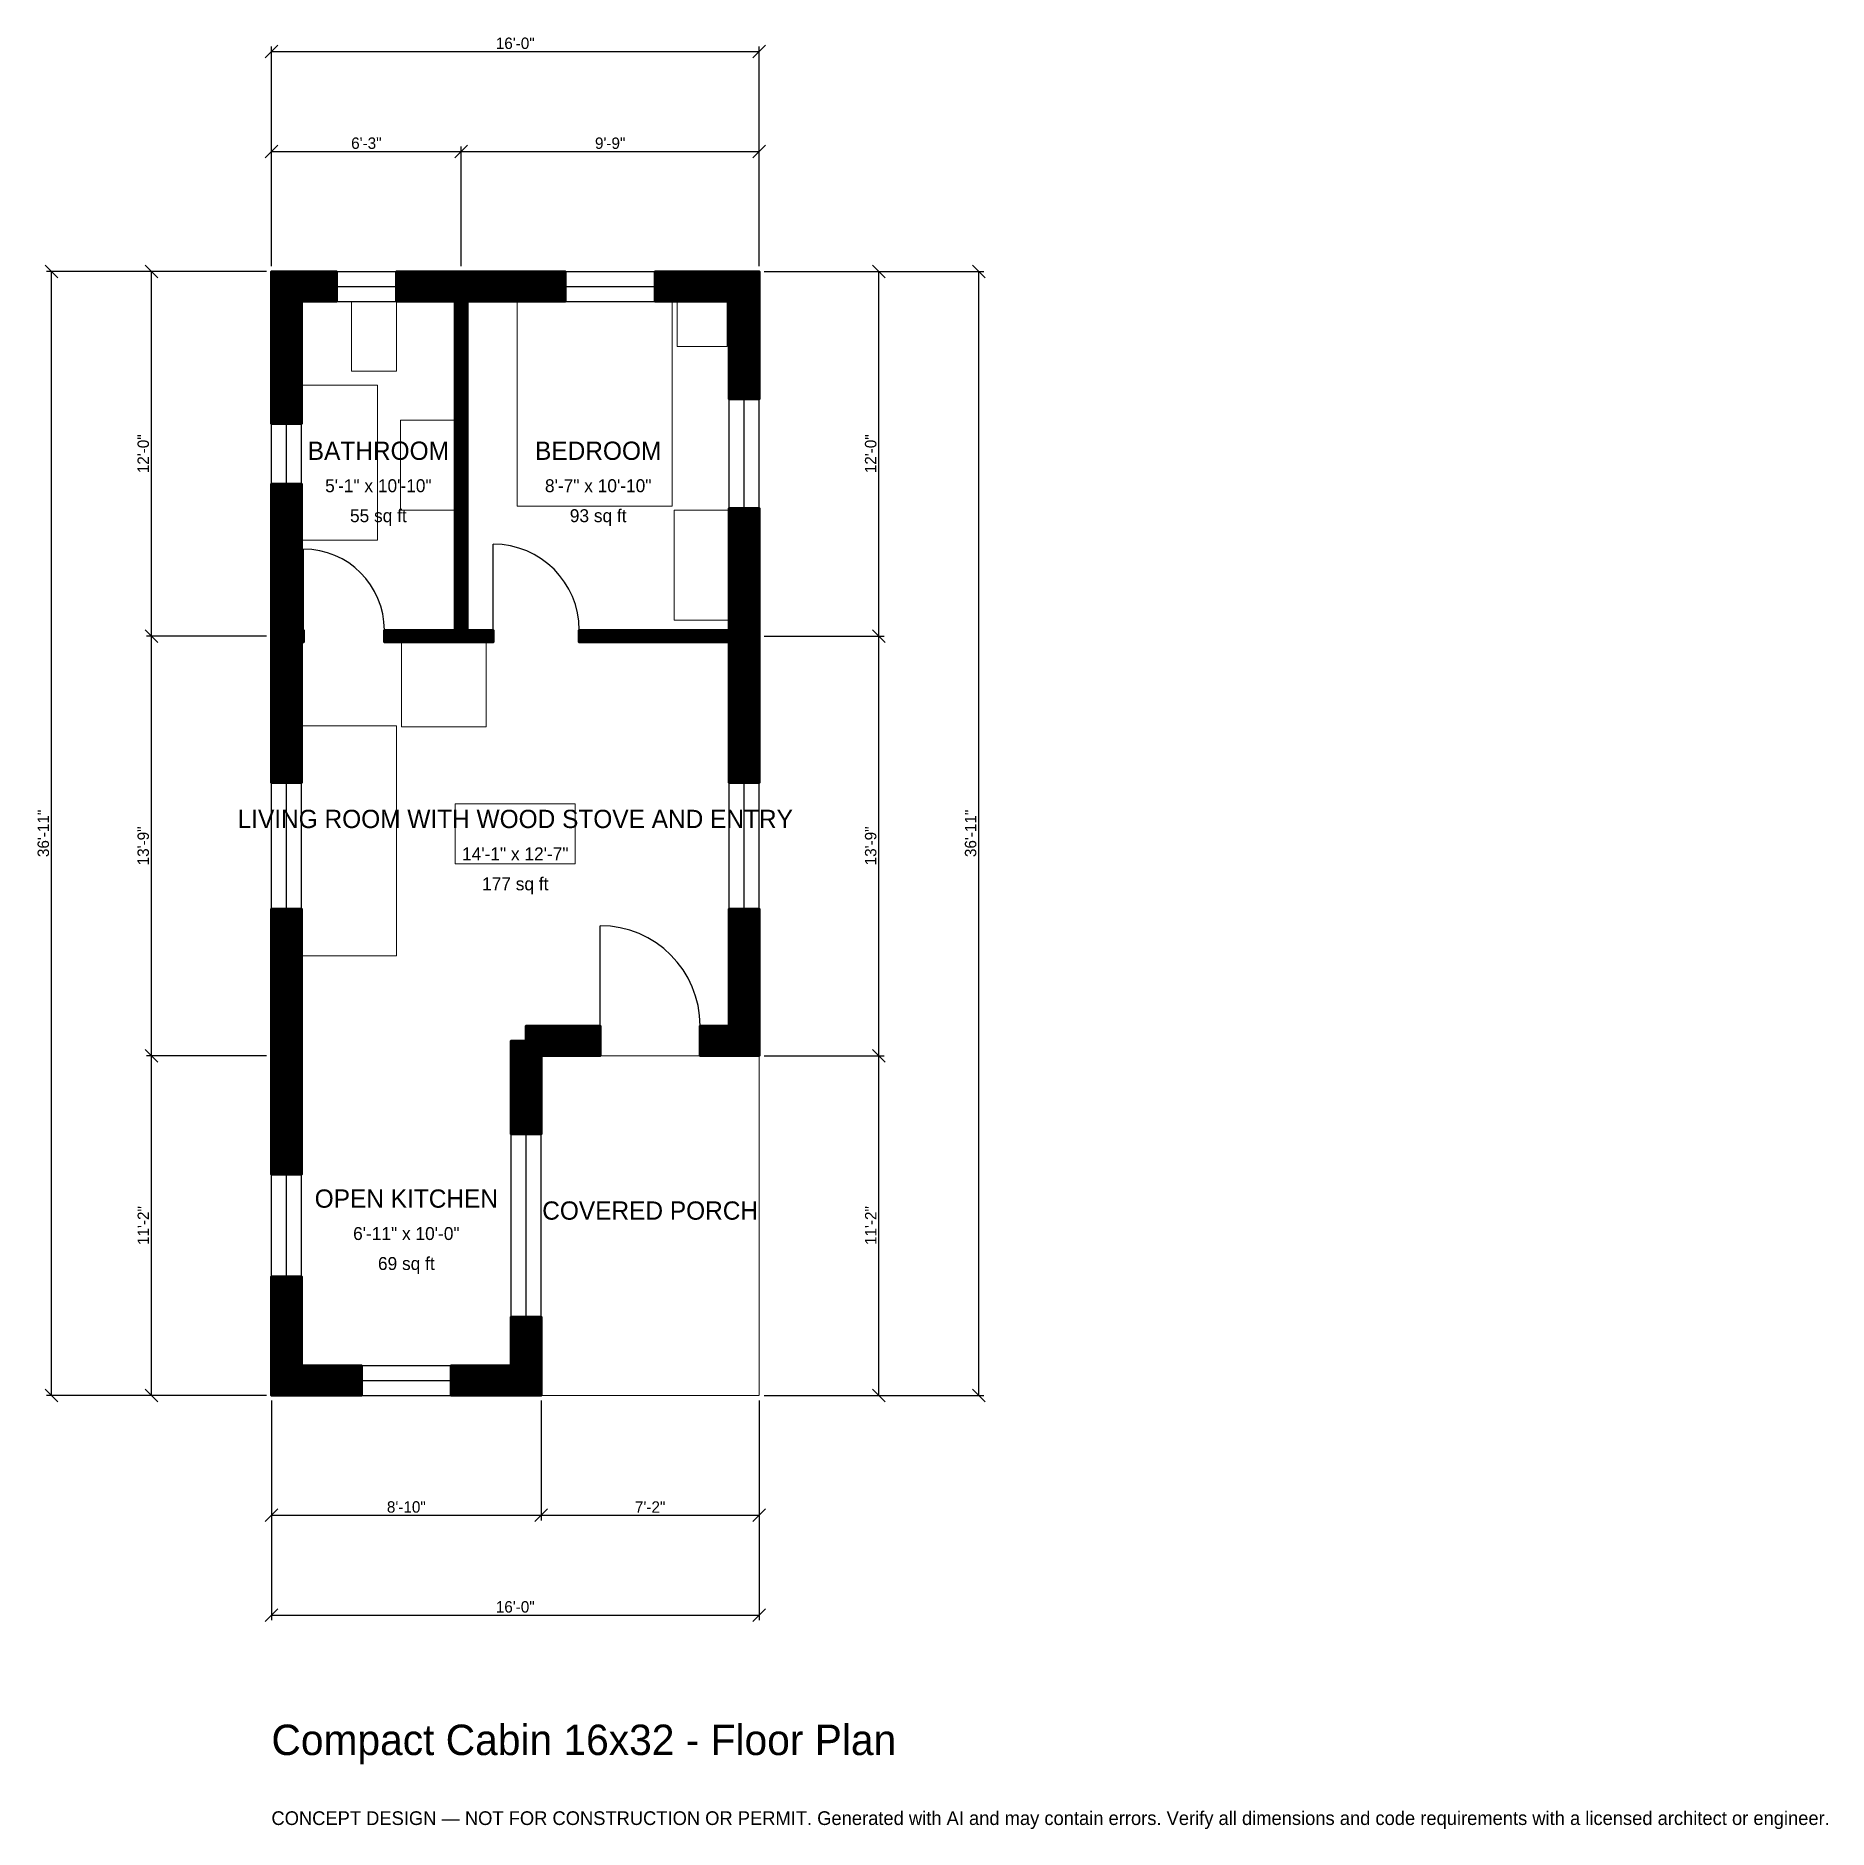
# Model space of a CAD drawing. Header units: inches. Extents: x -93 to 613, y -171 to 536.
import ezdxf
from ezdxf.enums import TextEntityAlignment as Align

# ---------------------------------------------------------------- set-up
doc = ezdxf.new("R2010")
doc.units = ezdxf.units.IN
doc.header["$MEASUREMENT"] = 0
doc.linetypes.add('DASHED', pattern=[0.6, 0.5, -0.1])
for name, color, linetype, lineweight in [('A-ANNO-DIMS', 1, 'Continuous', 13), ('A-ANNO-TEXT', 7, 'Continuous', 18), ('A-AREA-IDEN', 7, 'Continuous', 18), ('A-DOOR', 2, 'Continuous', 25), ('A-FLOR-FIXT', 9, 'Continuous', 13), ('A-FURN', 9, 'Continuous', 13), ('A-GLAZ', 4, 'Continuous', 25), ('A-SITE-PAVE', 8, 'Continuous', 13), ('A-WALL', 7, 'Continuous', 50), ('A-WALL-PATT', 8, 'Continuous', 13)]:
    doc.layers.add(name, color=color, linetype=linetype, lineweight=lineweight)
doc.dimstyles.new('PLAN', dxfattribs={"dimtxt": 4.5, "dimasz": 3, "dimexe": 2, "dimexo": 2, "dimgap": 1, "dimtad": 1, "dimdec": 0, "dimlunit": 4, "dimtsz": 2.5, "dimcen": 2.5, "dimclrd": 1, "dimclre": 1, "dimazin": 3, "dimtfac": 1, "dimtmove": 0, "dimatfit": 3})

msp = doc.modelspace()

# ---------------------------------------------------------------- hatches: boundary and pattern name
at = {"layer": 'A-WALL-PATT'}
h = msp.add_hatch(dxfattribs=at)
h.set_pattern_fill('ANSI31', color=8, scale=0.8)
h.paths.add_polyline_path([(94.4882, 0), (94.4882, 0), (70.8661, 0), (70.8661, 11.811), (94.4882, 11.811), (94.4882, 30.9055), (106.2992, 30.9055), (106.2992, 11.811), (106.2993, 11.811), (106.2993, 0), (106.2992, 0), (106.2992, 0), (94.4882, 0)])
h.paths.add_polyline_path([(11.811, 0), (11.811, 0), (0, 0), (0, 0), (0, 0), (0, 11.811), (0, 11.811), (0, 46.8504), (11.811, 46.8504), (11.811, 11.811), (35.4331, 11.811), (35.4331, 0), (11.811, 0)])
h.paths.add_polyline_path([(0, 127.9528), (0, 139.7638), (0, 191.7323), (11.811, 191.7323), (11.811, 139.7638), (11.811, 127.9528), (11.811, 87.0079), (0, 87.0079), (0, 127.9528)])
h.paths.add_polyline_path([(0, 293.3071), (0, 296.8504), (0, 296.8504), (0, 301.5748), (0, 301.5748), (0, 305.1181), (0, 359.252), (11.811, 359.252), (11.811, 305.1181), (11.811, 301.5748), (12.5984, 301.5748), (12.5984, 296.8504), (11.811, 296.8504), (11.811, 293.3071), (11.811, 241.3386), (0, 241.3386), (0, 293.3071)])
h.paths.add_polyline_path([(0, 431.1024), (0, 431.1024), (0, 442.9134), (0, 442.9134), (0, 442.9134), (11.811, 442.9134), (11.811, 442.9134), (25.5906, 442.9134), (25.5906, 431.1024), (11.811, 431.1024), (11.811, 382.874), (0, 382.874), (0, 431.1024)])
h.paths.add_polyline_path([(68.8976, 442.9134), (72.4409, 442.9134), (72.4409, 442.9134), (77.1654, 442.9134), (77.1654, 442.9134), (80.7087, 442.9134), (115.748, 442.9134), (115.748, 431.1024), (80.7087, 431.1024), (77.1654, 431.1024), (77.1654, 301.5748), (87.4016, 301.5748), (87.4016, 296.8504), (77.1654, 296.8504), (72.4409, 296.8504), (44.4882, 296.8504), (44.4882, 301.5748), (72.4409, 301.5748), (72.4409, 431.1024), (68.8976, 431.1024), (49.2126, 431.1024), (49.2126, 442.9134), (68.8976, 442.9134)])
h.paths.add_polyline_path([(180.315, 442.9134), (180.315, 442.9134), (192.126, 442.9134), (192.126, 442.9134), (192.126, 442.9134), (192.126, 431.1024), (192.126, 431.1024), (192.126, 392.5197), (180.315, 392.5197), (180.315, 431.1024), (151.1811, 431.1024), (151.1811, 442.9134), (180.315, 442.9134)])
h.paths.add_polyline_path([(192.126, 305.1181), (192.126, 301.5748), (192.126, 301.5748), (192.126, 296.8504), (192.126, 296.8504), (192.126, 293.3071), (192.126, 241.3386), (180.315, 241.3386), (180.315, 293.3071), (180.315, 296.8504), (121.2598, 296.8504), (121.2598, 301.5748), (180.315, 301.5748), (180.315, 305.1181), (180.315, 349.6063), (192.126, 349.6063), (192.126, 305.1181)])
h.paths.add_polyline_path([(192.126, 145.6693), (192.126, 145.6693), (192.126, 133.8583), (192.126, 133.8583), (192.126, 133.8582), (180.315, 133.8582), (180.315, 133.8583), (168.8976, 133.8583), (168.8976, 145.6693), (180.315, 145.6693), (180.315, 191.7323), (192.126, 191.7323), (192.126, 145.6693)])
h.paths.add_polyline_path([(106.2992, 133.8583), (106.2992, 102.9528), (94.4882, 102.9528), (94.4882, 139.7638), (100.3937, 139.7638), (100.3937, 145.6693), (129.5276, 145.6693), (129.5276, 133.8583), (106.2992, 133.8583)])

# ---------------------------------------------------------------- linework, layer by layer
at = {"layer": 'A-DOOR'}
for p, q in [((12.5984, 301.5748), (12.5984, 333.4646)), ((87.4016, 301.5748), (87.4016, 335.4331)), ((129.5276, 145.6693), (129.5276, 185.0394))]:
    msp.add_line(p, q, dxfattribs=at)
for centre, radius in [((12.5984, 301.5748), 31.8898), ((87.4016, 301.5748), 33.8583), ((129.5276, 145.6693), 39.3701)]:
    msp.add_arc(centre, radius, 0, 90, dxfattribs=at)
at = {"layer": 'A-FLOR-FIXT'}
for points in [[(31.4961, 403.5433), (49.2126, 403.5433), (49.2126, 431.1024), (31.4961, 431.1024)], [(11.811, 337.0079), (41.7323, 337.0079), (41.7323, 398.0315), (11.811, 398.0315)], [(50.7874, 348.8189), (72.4409, 348.8189), (72.4409, 384.252), (50.7874, 384.252)]]:
    msp.add_lwpolyline(points, close=True, dxfattribs=at)
at = {"layer": 'A-FURN'}
for points in [[(96.8504, 350.3937), (157.874, 350.3937), (157.874, 431.1024), (96.8504, 431.1024)], [(159.8425, 413.3858), (179.5276, 413.3858), (179.5276, 431.1024), (159.8425, 431.1024)], [(158.6614, 305.5118), (180.315, 305.5118), (180.315, 348.8189), (158.6614, 348.8189)], [(51.1811, 263.3858), (84.6457, 263.3858), (84.6457, 296.8504), (51.1811, 296.8504)], [(11.811, 173.2283), (49.2126, 173.2283), (49.2126, 263.7795), (11.811, 263.7795)], [(72.4409, 209.4488), (119.685, 209.4488), (119.685, 233.0709), (72.4409, 233.0709)]]:
    msp.add_lwpolyline(points, close=True, dxfattribs=at)
at = {"layer": 'A-GLAZ'}
for p, q in [((25.5906, 442.9134), (49.2126, 442.9134)), ((115.748, 442.9134), (151.1811, 442.9134)), ((25.5906, 437.0079), (49.2126, 437.0079)), ((25.5906, 431.1024), (49.2126, 431.1024)), ((115.748, 437.0079), (151.1811, 437.0079)), ((115.748, 431.1024), (151.1811, 431.1024)), ((180.315, 349.6063), (180.315, 392.5197)), ((186.2205, 349.6063), (186.2205, 392.5197)), ((192.126, 349.6063), (192.126, 392.5197)), ((0, 359.252), (0, 382.874)), ((5.9055, 359.252), (5.9055, 382.874)), ((11.811, 359.252), (11.811, 382.874)), ((0, 191.7323), (0, 241.3386)), ((5.9055, 191.7323), (5.9055, 241.3386)), ((11.811, 191.7323), (11.811, 241.3386)), ((180.315, 191.7323), (180.315, 241.3386)), ((186.2205, 191.7323), (186.2205, 241.3386)), ((192.126, 191.7323), (192.126, 241.3386)), ((94.4882, 30.9055), (94.4882, 102.9528)), ((100.3937, 30.9055), (100.3937, 102.9528)), ((106.2992, 30.9055), (106.2992, 102.9528)), ((0, 46.8504), (0, 87.0079)), ((5.9055, 46.8504), (5.9055, 87.0079)), ((11.811, 46.8504), (11.811, 87.0079)), ((35.4331, 11.811), (70.8661, 11.811)), ((35.4331, 5.9055), (70.8661, 5.9055)), ((35.4331, 0), (70.8661, 0))]:
    msp.add_line(p, q, dxfattribs=at)
at = {"layer": 'A-SITE-PAVE', "linetype": 'DASHED'}
msp.add_lwpolyline([(106.2992, 0), (192.126, 0), (192.126, 133.8583), (106.2992, 133.8583)], close=True, dxfattribs=at)
at = {"layer": 'A-WALL'}
for points in [[(0, 431.1024), (0, 431.1024), (0, 442.9134), (0, 442.9134), (0, 442.9134), (11.811, 442.9134), (11.811, 442.9134), (25.5906, 442.9134), (25.5906, 431.1024), (11.811, 431.1024), (11.811, 382.874), (0, 382.874), (0, 431.1024)], [(68.8976, 442.9134), (72.4409, 442.9134), (72.4409, 442.9134), (77.1654, 442.9134), (77.1654, 442.9134), (80.7087, 442.9134), (115.748, 442.9134), (115.748, 431.1024), (80.7087, 431.1024), (77.1654, 431.1024), (77.1654, 301.5748), (87.4016, 301.5748), (87.4016, 296.8504), (77.1654, 296.8504), (72.4409, 296.8504), (44.4882, 296.8504), (44.4882, 301.5748), (72.4409, 301.5748), (72.4409, 431.1024), (68.8976, 431.1024), (49.2126, 431.1024), (49.2126, 442.9134), (68.8976, 442.9134)], [(180.315, 442.9134), (180.315, 442.9134), (192.126, 442.9134), (192.126, 442.9134), (192.126, 442.9134), (192.126, 431.1024), (192.126, 431.1024), (192.126, 392.5197), (180.315, 392.5197), (180.315, 431.1024), (151.1811, 431.1024), (151.1811, 442.9134), (180.315, 442.9134)], [(0, 293.3071), (0, 296.8504), (0, 296.8504), (0, 301.5748), (0, 301.5748), (0, 305.1181), (0, 359.252), (11.811, 359.252), (11.811, 305.1181), (11.811, 301.5748), (12.5984, 301.5748), (12.5984, 296.8504), (11.811, 296.8504), (11.811, 293.3071), (11.811, 241.3386), (0, 241.3386), (0, 293.3071)], [(192.126, 305.1181), (192.126, 301.5748), (192.126, 301.5748), (192.126, 296.8504), (192.126, 296.8504), (192.126, 293.3071), (192.126, 241.3386), (180.315, 241.3386), (180.315, 293.3071), (180.315, 296.8504), (121.2598, 296.8504), (121.2598, 301.5748), (180.315, 301.5748), (180.315, 305.1181), (180.315, 349.6063), (192.126, 349.6063), (192.126, 305.1181)], [(0, 127.9528), (0, 139.7638), (0, 191.7323), (11.811, 191.7323), (11.811, 139.7638), (11.811, 127.9528), (11.811, 87.0079), (0, 87.0079), (0, 127.9528)], [(192.126, 145.6693), (192.126, 145.6693), (192.126, 133.8583), (192.126, 133.8583), (192.126, 133.8582), (180.315, 133.8582), (180.315, 133.8583), (168.8976, 133.8583), (168.8976, 145.6693), (180.315, 145.6693), (180.315, 191.7323), (192.126, 191.7323), (192.126, 145.6693)], [(106.2992, 133.8583), (106.2992, 102.9528), (94.4882, 102.9528), (94.4882, 139.7638), (100.3937, 139.7638), (100.3937, 145.6693), (129.5276, 145.6693), (129.5276, 133.8583), (106.2992, 133.8583)], [(11.811, 0), (11.811, 0), (0, 0), (0, 0), (0, 0), (0, 11.811), (0, 11.811), (0, 46.8504), (11.811, 46.8504), (11.811, 11.811), (35.4331, 11.811), (35.4331, 0), (11.811, 0)], [(94.4882, 0), (94.4882, 0), (70.8661, 0), (70.8661, 11.811), (94.4882, 11.811), (94.4882, 30.9055), (106.2992, 30.9055), (106.2992, 11.811), (106.2993, 11.811), (106.2993, 0), (106.2992, 0), (106.2992, 0), (94.4882, 0)]]:
    msp.add_lwpolyline(points, close=True, dxfattribs=at)

# ---------------------------------------------------------------- texts
at = {"layer": 'A-ANNO-TEXT'}
for s, height, p in [('Compact Cabin 16x32 - Floor Plan', 12, (0, -141.7323)), ('CONCEPT DESIGN — NOT FOR CONSTRUCTION OR PERMIT. Generated with AI and may contain errors. Verify all dimensions and code requirements with a licensed architect or engineer.', 5.4, (0, -169.2913))]:
    msp.add_text(s, height=height, dxfattribs=at).set_placement(p)
at = {"layer": 'A-AREA-IDEN'}
for s, height, p in [('BATHROOM', 7.2, (42.126, 372.2441)), ('BEDROOM', 7.2, (128.7402, 372.2441)), ('5\'-1" x 10\'-10"', 5.1, (42.126, 358.4646)), ('8\'-7" x 10\'-10"', 5.1, (128.7402, 358.4646)), ('55 sq ft', 5.1, (42.126, 346.6535)), ('93 sq ft', 5.1, (128.7402, 346.6535)), ('LIVING ROOM WITH WOOD STOVE AND ENTRY', 7.2, (96.063, 227.1654)), ('14\'-1" x 12\'-7"', 5.1, (96.063, 213.3858)), ('177 sq ft', 5.1, (96.063, 201.5748)), ('OPEN KITCHEN', 7.2, (53.1496, 77.5591)), ('COVERED PORCH', 7.2, (149.2126, 72.8346)), ('6\'-11" x 10\'-0"', 5.1, (53.1496, 63.7795)), ('69 sq ft', 5.1, (53.1496, 51.9685))]:
    msp.add_text(s, height=height, dxfattribs=at).set_placement(p, align=Align.MIDDLE_CENTER)

# ---------------------------------------------------------------- dimensions: what is measured, and where the dimension line sits
at = {"layer": 'A-ANNO-DIMS'}
for base, p1, p2, text in [((0, 529.5276), (0, 442.9134), (192.126, 442.9134), '16\'-0"'), ((0, 490.1575), (0, 442.9134), (74.8031, 442.9134), '6\'-3"'), ((74.8031, 490.1575), (74.8031, 442.9134), (192.126, 442.9134), '9\'-9"'), ((0, -47.2441), (0, 0), (106.2992, 0), '8\'-10"'), ((0, -86.6142), (0, 0), (192.126, 0), '16\'-0"'), ((106.2992, -47.2441), (106.2992, 0), (192.126, 0), '7\'-2"')]:
    msp.add_linear_dim(base=base, p1=p1, p2=p2, text=text, dimstyle='PLAN', dxfattribs=at).render()
for base, p1, p2, text in [((-86.6142, 0), (0, 0), (0, 442.9134), '36\'-11"'), ((-47.2441, 299.2126), (0, 299.2126), (0, 442.9134), '12\'-0"'), ((239.3701, 299.2126), (192.126, 299.2126), (192.126, 442.9134), '12\'-0"'), ((278.7402, 0), (192.126, 0), (192.126, 442.9134), '36\'-11"'), ((-47.2441, 133.8583), (0, 133.8583), (0, 299.2126), '13\'-9"'), ((239.3701, 133.8583), (192.126, 133.8583), (192.126, 299.2126), '13\'-9"'), ((-47.2441, 0), (0, 0), (0, 133.8583), '11\'-2"'), ((239.3701, 0), (192.126, 0), (192.126, 133.8583), '11\'-2"')]:
    msp.add_linear_dim(base=base, p1=p1, p2=p2, angle=90, text=text, dimstyle='PLAN', dxfattribs=at).render()

doc.saveas('drawing.dxf')
